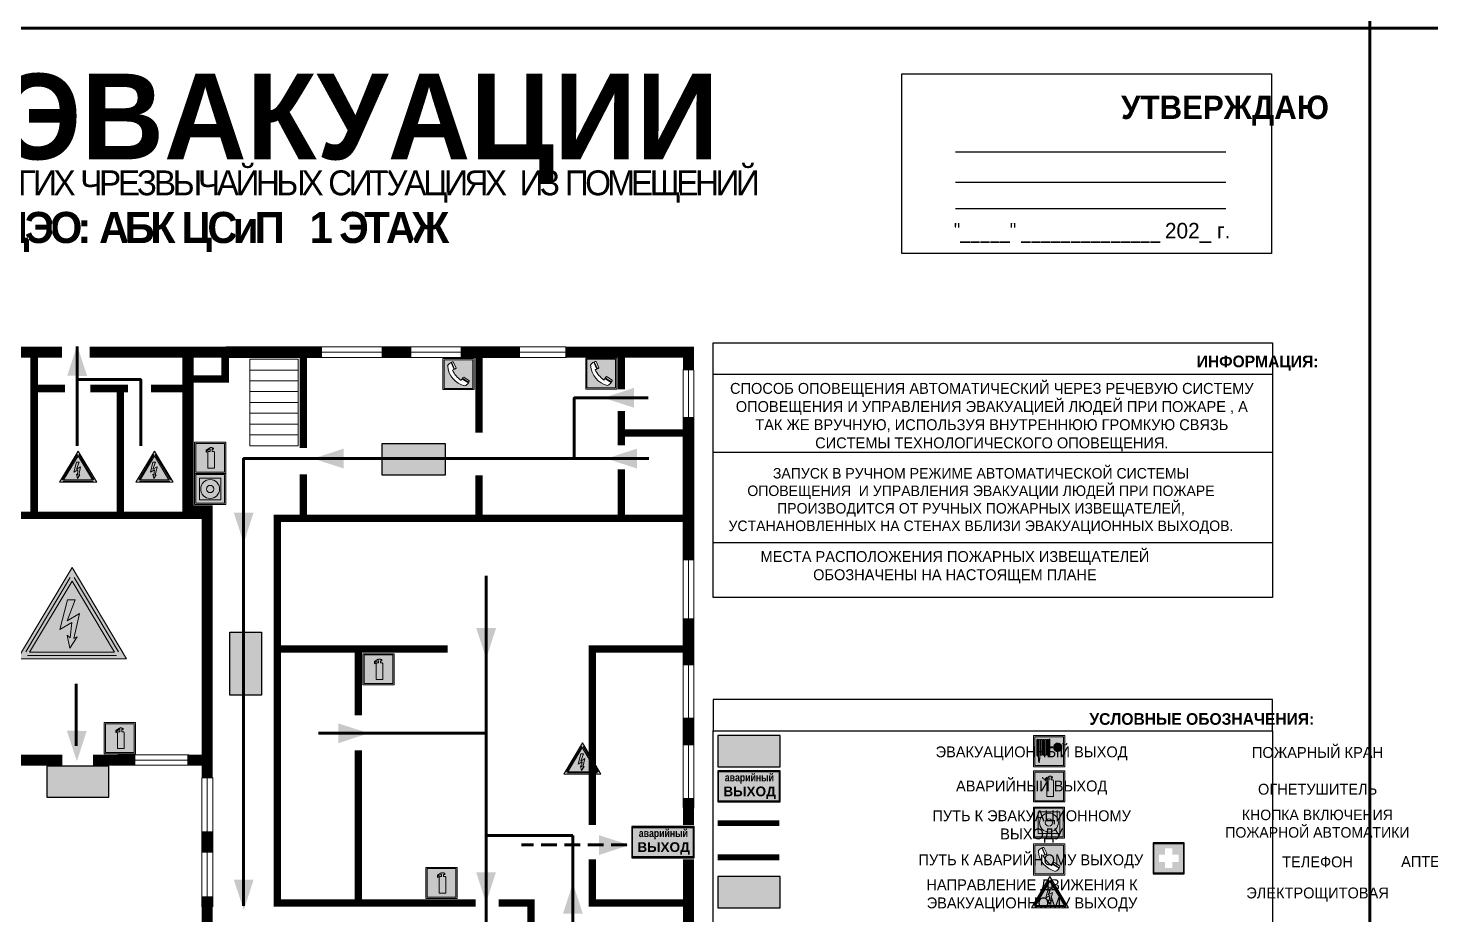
# Model space of a CAD drawing. Header units: millimetres. Extents: x 13114 to 67229, y 22859 to 38520.
# Drawn here: x 37370.8 to 37731.3, y 25251.1 to 25479 of the extents above; entities that cross this region are included whole.
import ezdxf

# ---------------------------------------------------------------- set-up
doc = ezdxf.new("R2010")
doc.units = ezdxf.units.MM
doc.linetypes.add('GOST2.303 4', pattern=[7, 5, -2, 0])
doc.linetypes.add('{ Wide Dash }', pattern=[12, 4, -2, 4, -2])
doc.layers.add('План_Штампы', color=7, linetype='Continuous')
doc.styles.add('обычный', font='arial.ttf')

# ---------------------------------------------------------------- blocks, each defined once
blk = doc.blocks.new('A$C54414219')
at = {"true_color": 0xffffff}
h = blk.add_hatch(color=7, dxfattribs=at)
h.paths.add_polyline_path([(2.39, -9.45), (2.39, -18.3), (11.23, -18.3), (11.23, -9.45)], flags=0)
h.paths.add_polyline_path([(10.71, -13.87, -1), (2.92, -13.87, -1)], flags=0)
h.paths.add_polyline_path([(8.3, -13.87, -1), (5.33, -13.87, -1)], flags=0)
h.paths.add_polyline_path([(0.41, -7.47), (0.41, -20.27), (13.21, -20.27), (13.21, -7.47)])
h.paths.add_polyline_path([(0.92, -19.77), (12.71, -19.77), (12.71, -7.98), (0.92, -7.98)], flags=16)
h.paths.add_polyline_path([(11.23, -9.45), (11.23, -18.3), (2.39, -18.3), (2.39, -9.45)], flags=0)
at = {"lineweight": 5}
h = blk.add_hatch(color=242, dxfattribs=at)
h.paths.add_polyline_path([(12.71, -7.98), (0.92, -7.98), (0.92, -19.77), (12.71, -19.77)])
h.paths.add_polyline_path([(11.23, -18.3), (2.39, -18.3), (2.39, -9.45), (11.23, -9.45)], flags=16)
h.paths.add_polyline_path([(10.71, -13.87, -1), (2.92, -13.87, -1)], flags=0)
h.paths.add_polyline_path([(8.3, -13.87, -1), (5.33, -13.87, -1)], flags=0)
at = {"true_color": 0xffffff}
h = blk.add_hatch(color=7, dxfattribs=at)
h.paths.add_polyline_path([(2.39, -9.45), (2.39, -18.3), (11.23, -18.3), (11.23, -9.45)])
h.paths.add_polyline_path([(10.71, -13.87, -1), (2.92, -13.87, -1)], flags=16)
h.paths.add_polyline_path([(8.3, -13.87, -1), (5.33, -13.87, -1)], flags=0)
at = {"lineweight": 5}
h = blk.add_hatch(color=242, dxfattribs=at)
h.paths.add_polyline_path([(2.92, -13.87, 1), (10.71, -13.87, 1)])
h.paths.add_polyline_path([(8.3, -13.87, -1), (5.33, -13.87, -1)], flags=16)
at = {"color": 242, "lineweight": 5}
for p, q in [((0.41, -20.27), (0.41, -7.47)), ((0.41, -7.47), (13.21, -7.47)), ((0.41, -7.47), (13.21, -7.47)), ((13.21, -20.27), (13.21, -7.47)), ((0.41, -20.27), (13.21, -20.27))]:
    blk.add_line(p, q, dxfattribs=at)
for points in [[(0.92, -7.98), (12.71, -7.98), (12.71, -19.77), (0.92, -19.77)], [(2.39, -9.45), (11.23, -9.45), (11.23, -18.3), (2.39, -18.3)]]:
    blk.add_lwpolyline(points, close=True, dxfattribs=at)
for radius in [3.89, 1.49]:
    blk.add_circle((6.81, -13.87), radius, dxfattribs=at)
blk = doc.blocks.new('A$C32E8229D')
at = {"true_color": 0xffffff}
blk.add_hatch(color=7, dxfattribs=at).paths.add_polyline_path([(0, 0), (0, -8), (16, -8), (16, 0)])
h = blk.add_hatch(color=126)
h.paths.add_polyline_path([(0.2, -0.2), (15.8, -0.2), (15.8, -7.8), (0.2, -7.8)])
h.paths.add_polyline_path([(13.49, -2.05), (12.08, -2.05), (11.37, -2.63, 0.162397), (11.29, -2.84), (11.29, -3.63), (10.35, -3.63), (10.35, -4.05), (11.68, -4.05), (11.68, -3.48), (12.26, -4.28), (11.29, -5.1), (11.29, -6.78), (11.85, -6.78), (11.85, -5.44), (12.8, -4.64), (12.8, -5.94), (14.46, -5.94), (14.46, -5.39), (13.45, -5.39), (13.45, -3.97), (12.46, -2.59), (13.15, -2.59), (13.69, -3.34), (14.18, -3)], flags=16)
h.paths.add_polyline_path([(10.74, -1.82, 1), (11.8, -1.82, 1)], flags=16)
h.paths.add_polyline_path([(9.39, -3.59), (5.99, -3.59), (6.56, -3.03), (5.91, -3.03), (5.1, -3.83), (5.91, -4.64), (6.56, -4.64), (5.99, -4.09), (9.39, -4.09)], flags=16)
h.paths.add_polyline_path([(4.29, -1.08), (1.72, -1.08), (1.72, -6.6), (4.29, -6.6)], flags=16)
at = {"color": 126}
blk.add_lwpolyline([(16, -8), (0, -8), (0, 0), (16, 0)], close=True, dxfattribs=at)
blk = doc.blocks.new('A$C3E6D3DDE')
at = {"lineweight": 5}
h = blk.add_hatch(color=40, dxfattribs=at)
h.paths.add_polyline_path([(24.1, 1.45), (16.46, -11.35), (31.74, -11.35)])
h.paths.add_polyline_path([(24.09, -0.46), (30.03, -10.41), (18.14, -10.41)], flags=16)
h.paths.add_polyline_path([(24.54, -3.08), (23.41, -6.02), (25.13, -5.01), (24.33, -8.5), (24.82, -8.27), (23.79, -9.86), (23.4, -8.04), (23.8, -8.43), (24.04, -6.29), (22.39, -7.25), (23.44, -3.08)], flags=0)
h = blk.add_hatch(color=256, dxfattribs=at)
h.paths.add_polyline_path([(24.37, 0.03, 0.567511), (23.82, 0.03), (17.59, -10.4, 0.582454), (17.86, -10.88), (30.32, -10.88, 0.582149), (30.6, -10.4)])
h.paths.add_polyline_path([(24.09, -0.46), (18.14, -10.41), (30.03, -10.41)], flags=16)
h.paths.add_polyline_path([(24.54, -3.08), (23.41, -6.02), (25.13, -5.01), (24.33, -8.5), (24.82, -8.27), (23.79, -9.86), (23.4, -8.04), (23.8, -8.43), (24.04, -6.29), (22.39, -7.25), (23.44, -3.08)], flags=0)
h = blk.add_hatch(color=40, dxfattribs=at)
h.paths.add_polyline_path([(24.09, -0.46), (18.14, -10.41), (30.03, -10.41)])
h.paths.add_polyline_path([(24.82, -8.27), (23.79, -9.86), (23.4, -8.04), (23.8, -8.43), (24.04, -6.29), (22.39, -7.25), (23.44, -3.08), (24.54, -3.08), (23.41, -6.02), (25.13, -5.01), (24.33, -8.5)], flags=16)
at = {"color": 40, "lineweight": 5}
for p, q in [((16.46, -11.35), (24.1, 1.45)), ((24.1, 1.45), (31.74, -11.35))]:
    blk.add_line(p, q, dxfattribs=at)
at = {"lineweight": 5}
for p, q in [((17.59, -10.4), (23.82, 0.03)), ((24.37, 0.03), (30.6, -10.4)), ((18.14, -10.41), (24.09, -0.46)), ((24.09, -0.46), (30.03, -10.41)), ((23.44, -3.08), (22.39, -7.25)), ((23.41, -6.02), (24.54, -3.08)), ((24.54, -3.08), (23.44, -3.08)), ((25.13, -5.01), (23.41, -6.02)), ((24.33, -8.5), (25.13, -5.01)), ((22.39, -7.25), (24.04, -6.29)), ((24.04, -6.29), (23.8, -8.43)), ((23.8, -8.43), (23.4, -8.04)), ((23.4, -8.04), (23.79, -9.86)), ((23.79, -9.86), (24.82, -8.27)), ((24.82, -8.27), (24.33, -8.5)), ((17.86, -10.88), (30.32, -10.88)), ((18.14, -10.41), (30.03, -10.41))]:
    blk.add_line(p, q, dxfattribs=at)
at = {"color": 50, "lineweight": 5}
blk.add_line((31.74, -11.35), (16.46, -11.35), dxfattribs=at)
blk = doc.blocks.new('A$C41C009D9')
at = {"true_color": 0xffffff}
blk.add_hatch(color=7, dxfattribs=at).paths.add_polyline_path([(0, 8), (-16, 8), (-16, 0), (0, 0)])
h = blk.add_hatch(color=126)
h.dxf.hatch_style = 1
h.paths.add_polyline_path([(-15.8, 7.8), (-15.8, 0.2), (-0.2, 0.2), (-0.2, 7.8)])
at = {"color": 126}
for points in [[(-16, 0), (0, 0), (0, 8), (-16, 8)], [(-16, 0), (0, 0), (0, 8), (-16, 8)], [(-15.8, 7.8), (-0.2, 7.8), (-0.2, 0.2), (-15.8, 0.2)]]:
    blk.add_lwpolyline(points, close=True, dxfattribs=at)
at = {"color": 7, "true_color": 0xffffff, "insert": (-15.8, 7.3), "char_height": 2.5, "width": 15.5999, "attachment_point": 1, "style": 'обычный'}
blk.add_mtext('\\pi1.6133;{\\fArial|b1|i0|c204|p34;\\H0.8x;\\W0.8;аварийный\\H1.25x;\\W1;\\P\\pi1.2327;ВЫХОД}', dxfattribs=at)
blk = doc.blocks.new('A$C456E1F9C')
at = {"lineweight": 5}
h = blk.add_hatch(color=242, dxfattribs=at)
h.paths.add_polyline_path([(0.51, -1.47), (0.51, -13.26), (12.29, -13.26), (12.29, -1.47)])
h.paths.add_polyline_path([(5.42, -4.95, -0.254479), (4.78, -5.4), (3.52, -2.53, -0.209735), (4.23, -2.4)], flags=16)
h.paths.add_polyline_path([(8.53, -8.6), (10.87, -10.17), (10.54, -10.76), (8.03, -9.13, -0.192251)], flags=16)
h.paths.add_polyline_path([(4.61, -5.49, 0.005518), (3.87, -5.72, 0.128647), (7.49, -10.01, 0.00809), (7.83, -9.33), (10.47, -10.97, -0.16736), (8.99, -12.25, -0.327862), (1.95, -3.95, -0.166952), (3.36, -2.62)], flags=16)
at = {"color": 242, "lineweight": 5}
for p, q in [((0, -13.77), (0, -0.97)), ((12.8, -0.97), (0, -0.97)), ((4.61, -5.49), (3.36, -2.62)), ((3.52, -2.53), (4.78, -5.4)), ((4.23, -2.4), (5.42, -4.95)), ((12.8, -13.77), (12.8, -0.97)), ((7.83, -9.33), (10.47, -10.97)), ((8.03, -9.13), (10.54, -10.76)), ((10.81, -10.12), (8.53, -8.6)), ((10.54, -10.76), (10.8, -10.3)), ((10.8, -10.3), (10.81, -10.12)), ((0, -13.77), (12.8, -13.77))]:
    blk.add_line(p, q, dxfattribs=at)
blk.add_lwpolyline([(0.51, -1.47), (12.29, -1.47), (12.29, -13.26), (0.51, -13.26)], close=True, dxfattribs=at)
for centre, radius, start, end in [((4.59, -5.34), 2.99, 114.28453, 152.19739), ((11.12, -3.31), 9.19, 183.99153, 256.60086), ((4.02, -3.27), 0.891, 76.32839, 123.70924), ((14.98, -39.1), 35.17, 107.14873, 108.41345), ((13.86, -0.94), 11.08, 205.55365, 234.87622), ((4.68, -4.59), 0.824, 276.9621, 334.07228), ((-13.31, 0.8), 23.44, 332.54871, 334.40268), ((8.94, -9.5), 0.989, 114.40924, 157.93883), ((7.87, -9.46), 3, 291.92908, 329.9329)]:
    blk.add_arc(centre, radius, start, end, dxfattribs=at)
blk = doc.blocks.new('A$C18900ED3')
h = blk.add_hatch(color=126)
h.paths.add_polyline_path([(-0.18, -0.18), (-7.02, -0.18), (-7.02, -7.02), (-0.18, -7.02)])
h.paths.add_polyline_path([(-5.89, -4.46), (-5.89, -2.77), (-4.46, -2.77), (-4.46, -1.31), (-2.77, -1.31), (-2.77, -2.77), (-1.33, -2.77), (-1.33, -4.46), (-2.77, -4.46), (-2.77, -5.89), (-4.46, -5.89), (-4.46, -4.46)], flags=16)
at = {"color": 126}
for p, q in [((-7.2, 0), (-7.2, -7.2)), ((0, 0), (-7.2, 0)), ((0, -7.2), (0, 0)), ((-7.02, -7.02), (-7.02, -0.18)), ((-7.02, -0.18), (-0.18, -0.18)), ((-0.18, -0.18), (-0.18, -7.02)), ((-7.2, -7.2), (0, -7.2)), ((-0.18, -7.02), (-7.02, -7.02))]:
    blk.add_line(p, q, dxfattribs=at)
blk = doc.blocks.new('A$C7B4425F7')
at = {"true_color": 0xffffff}
blk.add_hatch(color=7, dxfattribs=at).paths.add_polyline_path([(0, 0), (-16, 0), (-16, -8), (0, -8)])
h = blk.add_hatch(color=126)
h.paths.add_polyline_path([(-0.2, -0.2), (-15.8, -0.2), (-15.8, -7.8), (-0.2, -7.8)])
h.paths.add_polyline_path([(-11.76, -2.03), (-11.76, -3.66), (-11.17, -3.66, -0.568275), (-11.17, -6.18), (-12.58, -6.18), (-12.58, -2.03)], flags=16)
h.paths.add_polyline_path([(-13.33, -4.12, -0.495768), (-13.59, -6.18), (-15.03, -6.18), (-15.03, -2.03), (-13.59, -2.03, -0.487973)], flags=16)
h.paths.add_polyline_path([(-10.25, -2.03), (-9.48, -2.03), (-9.48, -6.18), (-10.25, -6.18)], flags=16)
h.paths.add_polyline_path([(-13.84, -3.69), (-14.24, -3.69), (-14.24, -3.03), (-13.9, -3.03, -0.692621)], flags=0)
h.paths.add_polyline_path([(-9.15, -2.03), (-8.4, -2.03), (-8.04, -3.07), (-7.68, -2.03), (-6.93, -2.03), (-7.64, -4.1), (-6.93, -6.18), (-7.68, -6.18), (-8.04, -5.14), (-8.4, -6.18), (-9.15, -6.18), (-8.44, -4.1)], flags=16)
h.paths.add_polyline_path([(-11.76, -4.46), (-11.42, -4.46, -0.692621), (-11.36, -5.12), (-11.76, -5.12)], flags=0)
h.paths.add_polyline_path([(-13.9, -5.2), (-14.24, -5.2), (-14.24, -4.55), (-13.84, -4.55, -0.708038)], flags=0)
edge = h.paths.add_edge_path(flags=16)
edge.add_ellipse((-5.51, -4.08), major_axis=(0, 2.05), ratio=0.586184, start_angle=0, end_angle=360)
edge = h.paths.add_edge_path(flags=0)
edge.add_ellipse((-5.51, -4.08), major_axis=(0, 1.14), ratio=0.454828, start_angle=0, end_angle=360)
h.paths.add_polyline_path([(-4.13, -4.96, 0.377264), (-3.48, -4.52, 0.0555), (-3.16, -2.03), (-1.66, -2.03), (-1.66, -4.96), (-0.96, -4.96), (-0.96, -7.01), (-1.75, -7.01), (-1.75, -6.18), (-3.3, -6.18), (-3.3, -7.02), (-4.13, -7.02)], flags=16)
h.paths.add_polyline_path([(-2.73, -2.91), (-2.28, -2.91), (-2.28, -4.96), (-3.05, -4.96, 0.079136)], flags=0)
at = {"color": 126}
blk.add_lwpolyline([(-16, -8), (0, -8), (0, 0), (-16, 0)], close=True, dxfattribs=at)
blk = doc.blocks.new('A$C37112FD5')
at = {"true_color": 0xf5f5ff}
h = blk.add_hatch(color=7, dxfattribs=at)
h.dxf.hatch_style = 1
h.paths.add_polyline_path([(12.8, -7.4), (0, -7.4), (0, -20.2), (12.8, -20.2)])
h.paths.add_polyline_path([(12.29, -7.91), (12.29, -19.69), (0.51, -19.69), (0.51, -7.91)], flags=16)
h.paths.add_polyline_path([(4.98, -9.04, -0.42597), (5.17, -9.22), (5.17, -12.25), (5.17, -15.29, -0.432244), (4.98, -15.47), (4.83, -15.47, -0.42597), (4.64, -15.29), (4.64, -12.25), (4.64, -9.22, -0.432244), (4.83, -9.04)], flags=0)
h.paths.add_polyline_path([(4.28, -9.22), (4.28, -12.25), (4.28, -15.29, -0.432244), (4.09, -15.47), (3.94, -15.47, -0.42597), (3.75, -15.29), (3.75, -12.25), (3.75, -9.22, -0.432244), (3.94, -9.04), (4.09, -9.04, -0.42597)], flags=0)
h.paths.add_polyline_path([(5.72, -9.04), (5.87, -9.04, -0.42597), (6.06, -9.22), (6.06, -12.25), (6.06, -15.29, -0.432244), (5.87, -15.47), (5.72, -15.47, -0.42597), (5.53, -15.29), (5.53, -12.25), (5.53, -9.22, -0.432244)], flags=0)
h.paths.add_polyline_path([(6.42, -8.9), (6.5, -8.9, -0.42597), (6.69, -9.08), (6.69, -12.03), (8.21, -12.03, -15.824349), (8.21, -12.47), (6.69, -12.47), (6.69, -15.42, -0.432244), (6.5, -15.6), (6.42, -15.6)], flags=0)
h.paths.add_polyline_path([(3.39, -9.22), (3.39, -12.25), (3.39, -15.29, -0.432244), (3.2, -15.47), (3.05, -15.47, -0.42597), (2.85, -15.29), (2.85, -12.25), (2.85, -9.22, -0.432244), (3.05, -9.04), (3.2, -9.04, -0.42597)], flags=0)
h.paths.add_polyline_path([(2.5, -9.22), (2.5, -16.71), (1.96, -16.71), (1.96, -9.22, -0.432244), (2.15, -9.04), (2.31, -9.04, -0.42597)], flags=0)
h.paths.add_polyline_path([(1.61, -8.9), (1.61, -15.6), (1.57, -15.6, -0.42597), (1.37, -15.42), (1.37, -12.03), (1.37, -9.09, -0.432244), (1.57, -8.9)], flags=0)
h.paths.add_polyline_path([(9.76, -10.81), (9.76, -12.03), (8.49, -12.03, -0.336371)], flags=0)
h.paths.add_polyline_path([(8.49, -12.47), (9.76, -12.47), (9.76, -13.7, -0.336371)], flags=0)
h.paths.add_polyline_path([(10.11, -10.81, -0.336371), (11.38, -12.03), (10.11, -12.03)], flags=0)
h.paths.add_polyline_path([(10.11, -12.47), (11.38, -12.47, -0.336371), (10.11, -13.7)], flags=0)
h.paths.add_polyline_path([(2.5, -16.84), (2.5, -17.05), (1.97, -17.05), (1.97, -16.84)], flags=0)
h.paths.add_polyline_path([(2.5, -17.24, -0.033778), (2.24, -18.6, -0.033778), (1.97, -17.24)], flags=0)
h = blk.add_hatch(color=242)
h.dxf.hatch_style = 1
h.paths.add_polyline_path([(12.29, -7.91), (0.51, -7.91), (0.51, -19.69), (12.29, -19.69)])
h.paths.add_polyline_path([(6.42, -15.6), (6.42, -8.9), (6.5, -8.9, -0.42597), (6.69, -9.08), (6.69, -12.03), (8.21, -12.03, -15.824349), (8.21, -12.47), (6.69, -12.47), (6.69, -15.42, -0.432244), (6.5, -15.6)], flags=16)
h.paths.add_polyline_path([(5.87, -15.47), (5.72, -15.47, -0.42597), (5.53, -15.29), (5.53, -12.25), (5.53, -9.22, -0.432244), (5.72, -9.04), (5.87, -9.04, -0.42597), (6.06, -9.22), (6.06, -12.25), (6.06, -15.29, -0.432244)], flags=16)
h.paths.add_polyline_path([(4.98, -15.47), (4.83, -15.47, -0.42597), (4.64, -15.29), (4.64, -12.25), (4.64, -9.22, -0.432244), (4.83, -9.04), (4.98, -9.04, -0.42597), (5.17, -9.22), (5.17, -12.25), (5.17, -15.29, -0.432244)], flags=16)
h.paths.add_polyline_path([(4.09, -15.47), (3.94, -15.47, -0.42597), (3.75, -15.29), (3.75, -12.25), (3.75, -9.22, -0.432244), (3.94, -9.04), (4.09, -9.04, -0.42597), (4.28, -9.22), (4.28, -12.25), (4.28, -15.29, -0.432244)], flags=16)
h.paths.add_polyline_path([(3.2, -15.47), (3.05, -15.47, -0.42597), (2.85, -15.29), (2.85, -12.25), (2.85, -9.22, -0.432244), (3.05, -9.04), (3.2, -9.04, -0.42597), (3.39, -9.22), (3.39, -12.25), (3.39, -15.29, -0.432244)], flags=16)
h.paths.add_polyline_path([(2.5, -17.05), (1.97, -17.05), (1.97, -16.84), (2.5, -16.84)], flags=16)
h.paths.add_polyline_path([(2.5, -17.24, -0.033778), (2.24, -18.6, -0.033778), (1.97, -17.24)], flags=16)
h.paths.add_polyline_path([(2.5, -16.71), (1.96, -16.71), (1.96, -9.22, -0.432244), (2.15, -9.04), (2.31, -9.04, -0.42597), (2.5, -9.22)], flags=16)
h.paths.add_polyline_path([(1.61, -15.6), (1.57, -15.6, -0.42597), (1.37, -15.42), (1.37, -12.03), (1.37, -9.09, -0.432244), (1.57, -8.9), (1.61, -8.9)], flags=16)
h.paths.add_polyline_path([(8.49, -12.47), (9.76, -12.47), (9.76, -13.7, -0.336371)], flags=0)
h.paths.add_polyline_path([(10.11, -13.7), (10.11, -12.47), (11.38, -12.47, -0.336371)], flags=0)
h.paths.add_polyline_path([(8.49, -12.03, -0.336371), (9.76, -10.81), (9.76, -12.03)], flags=0)
h.paths.add_polyline_path([(10.11, -12.03), (10.11, -10.81, -0.336371), (11.38, -12.03)], flags=0)
h = blk.add_hatch(color=7, dxfattribs=at)
h.dxf.hatch_style = 1
h.paths.add_polyline_path([(1.61, -8.9), (1.57, -8.9, 0.432244), (1.37, -9.09), (1.37, -12.03), (1.37, -15.42, 0.42597), (1.57, -15.6), (1.61, -15.6)])
h.paths.add_polyline_path([(2.5, -9.22, 0.42597), (2.31, -9.04), (2.15, -9.04, 0.432244), (1.96, -9.22), (1.96, -16.71), (2.5, -16.71)])
h.paths.add_polyline_path([(2.5, -16.84), (1.97, -16.84), (1.97, -17.05), (2.5, -17.05)])
h.paths.add_polyline_path([(2.5, -17.24), (1.97, -17.24, 0.033778), (2.24, -18.6, 0.033778)])
h.paths.add_polyline_path([(3.39, -12.25), (3.39, -9.22, 0.42597), (3.2, -9.04), (3.05, -9.04, 0.432244), (2.85, -9.22), (2.85, -12.25), (2.85, -15.29, 0.42597), (3.05, -15.47), (3.2, -15.47, 0.432244), (3.39, -15.29)])
h.paths.add_polyline_path([(4.28, -12.25), (4.28, -9.22, 0.42597), (4.09, -9.04), (3.94, -9.04, 0.432244), (3.75, -9.22), (3.75, -12.25), (3.75, -15.29, 0.42597), (3.94, -15.47), (4.09, -15.47, 0.432244), (4.28, -15.29)])
h.paths.add_polyline_path([(5.17, -12.25), (5.17, -9.22, 0.42597), (4.98, -9.04), (4.83, -9.04, 0.432244), (4.64, -9.22), (4.64, -12.25), (4.64, -15.29, 0.42597), (4.83, -15.47), (4.98, -15.47, 0.432244), (5.17, -15.29)])
h.paths.add_polyline_path([(6.06, -12.25), (6.06, -9.22, 0.42597), (5.87, -9.04), (5.72, -9.04, 0.432244), (5.53, -9.22), (5.53, -12.25), (5.53, -15.29, 0.42597), (5.72, -15.47), (5.87, -15.47, 0.432244), (6.06, -15.29)])
h.paths.add_polyline_path([(6.69, -12.47), (8.21, -12.47, 15.824349), (8.21, -12.03), (6.69, -12.03), (6.69, -9.08, 0.42597), (6.5, -8.9), (6.42, -8.9), (6.42, -15.6), (6.5, -15.6, 0.432244), (6.69, -15.42)])
h.paths.add_polyline_path([(8.49, -12.47), (9.76, -12.47), (9.76, -13.7, -0.336371)], flags=16)
h.paths.add_polyline_path([(8.49, -12.03, -0.336371), (9.76, -10.81), (9.76, -12.03)], flags=16)
h.paths.add_polyline_path([(10.11, -12.47), (11.38, -12.47, -0.336371), (10.11, -13.7)], flags=16)
h.paths.add_polyline_path([(10.11, -12.03), (10.11, -10.81, -0.336371), (11.38, -12.03)], flags=16)
h = blk.add_hatch(color=242)
h.dxf.hatch_style = 1
h.paths.add_polyline_path([(9.76, -10.81, 0.336371), (8.49, -12.03), (9.76, -12.03)])
h.paths.add_polyline_path([(10.11, -10.81), (10.11, -12.03), (11.38, -12.03, 0.336371)])
h.paths.add_polyline_path([(11.38, -12.47), (10.11, -12.47), (10.11, -13.7, 0.336371)])
h.paths.add_polyline_path([(9.76, -12.47), (8.49, -12.47, 0.336371), (9.76, -13.7)])
at = {"color": 242, "lineweight": 5}
for p, q in [((0, -20.2), (0, -7.4)), ((0, -7.4), (12.8, -7.4)), ((1.37, -12.03), (1.37, -9.08)), ((1.57, -8.9), (1.61, -8.9)), ((1.61, -8.9), (1.61, -15.6)), ((1.96, -16.71), (1.96, -9.22)), ((2.15, -9.04), (2.31, -9.04)), ((2.5, -16.71), (2.5, -9.22)), ((2.85, -12.25), (2.85, -9.22)), ((3.05, -9.04), (3.2, -9.04)), ((3.39, -12.25), (3.39, -9.22)), ((3.75, -12.25), (3.75, -9.22)), ((3.94, -9.04), (4.09, -9.04)), ((4.28, -12.25), (4.28, -9.22)), ((4.64, -12.25), (4.64, -9.22)), ((4.83, -9.04), (4.98, -9.04)), ((5.17, -12.25), (5.17, -9.22)), ((5.53, -12.25), (5.53, -9.22)), ((5.72, -9.04), (5.87, -9.04)), ((6.06, -12.25), (6.06, -9.22)), ((6.42, -8.9), (6.42, -15.6)), ((6.5, -8.9), (6.42, -8.9)), ((6.69, -12.03), (6.69, -9.08)), ((9.76, -10.81), (9.76, -12.03)), ((10.11, -10.81), (10.11, -12.03)), ((12.8, -20.2), (12.8, -7.4)), ((1.37, -12.03), (1.37, -15.42)), ((1.57, -15.6), (1.61, -15.6)), ((1.96, -16.71), (2.5, -16.71)), ((1.97, -16.84), (2.5, -16.84)), ((1.97, -17.05), (1.97, -16.84)), ((2.5, -17.05), (1.97, -17.05)), ((1.97, -17.24), (2.5, -17.24)), ((2.5, -16.84), (2.5, -17.05)), ((2.85, -12.25), (2.85, -15.29)), ((3.05, -15.47), (3.2, -15.47)), ((3.39, -12.25), (3.39, -15.29)), ((3.75, -12.25), (3.75, -15.29)), ((3.94, -15.47), (4.09, -15.47)), ((4.28, -12.25), (4.28, -15.29)), ((4.64, -12.25), (4.64, -15.29)), ((4.83, -15.47), (4.98, -15.47)), ((5.17, -12.25), (5.17, -15.29)), ((5.53, -12.25), (5.53, -15.29)), ((5.72, -15.47), (5.87, -15.47)), ((6.06, -12.25), (6.06, -15.29)), ((6.42, -15.6), (6.5, -15.6)), ((8.21, -12.03), (6.69, -12.03)), ((8.21, -12.47), (6.69, -12.47)), ((6.69, -12.47), (6.69, -15.42)), ((9.76, -12.03), (8.49, -12.03)), ((9.76, -12.47), (8.49, -12.47)), ((9.76, -12.47), (9.76, -13.7)), ((11.38, -12.03), (10.11, -12.03)), ((11.38, -12.47), (10.11, -12.47)), ((10.11, -12.47), (10.11, -13.7)), ((0, -20.2), (12.8, -20.2))]:
    blk.add_line(p, q, dxfattribs=at)
blk.add_lwpolyline([(0.51, -7.91), (12.29, -7.91), (12.29, -19.69), (0.51, -19.69)], close=True, dxfattribs=at)
for centre, radius, start, end in [((1.56, -9.09), 0.182, 87.10267, 180.60715), ((2.15, -9.22), 0.182, 87.10267, 180.60715), ((2.32, -9.22), 0.182, 359.39285, 92.89733), ((3.04, -9.22), 0.182, 87.10267, 180.60715), ((3.21, -9.22), 0.182, 359.39285, 92.89733), ((3.93, -9.22), 0.182, 87.10267, 180.60715), ((4.1, -9.22), 0.182, 359.39285, 92.89733), ((4.82, -9.22), 0.182, 87.10267, 180.60715), ((4.99, -9.22), 0.182, 359.39285, 92.89733), ((5.71, -9.22), 0.182, 87.10267, 180.60715), ((5.88, -9.22), 0.182, 359.39285, 92.89733), ((6.51, -9.09), 0.182, 359.39285, 92.89733), ((9.93, -12.25), 1.74, 187.23185, 172.76815), ((9.93, -12.25), 1.46, 96.99266, 171.35851), ((9.93, -12.25), 1.46, 8.64149, 83.00734), ((1.56, -15.42), 0.182, 179.39285, 272.89733), ((12.17, -15.98), 10.27, 187.04098, 194.7793), ((-7.7, -15.98), 10.27, 345.2207, 352.95902), ((3.04, -15.29), 0.182, 179.39285, 272.89733), ((3.21, -15.29), 0.182, 267.10267, 0.60715), ((3.93, -15.29), 0.182, 179.39285, 272.89733), ((4.1, -15.29), 0.182, 267.10267, 0.60715), ((4.82, -15.29), 0.182, 179.39285, 272.89733), ((4.99, -15.29), 0.182, 267.10267, 0.60715), ((5.71, -15.29), 0.182, 179.39285, 272.89733), ((5.88, -15.29), 0.182, 267.10267, 0.60715), ((6.51, -15.42), 0.182, 267.10267, 0.60715), ((9.93, -12.25), 1.46, 188.64149, 263.00734), ((9.93, -12.25), 1.46, 276.99266, 351.35851)]:
    blk.add_arc(centre, radius, start, end, dxfattribs=at)
blk = doc.blocks.new('A$C3AD82952')
at = {"true_color": 0xf5f5ff}
h = blk.add_hatch(color=7, dxfattribs=at)
h.dxf.hatch_style = 1
h.paths.add_polyline_path([(8.21, 8.73, 0.414214), (7.89, 9.05), (7.22, 9.05), (7.22, 9.92), (7.59, 9.92, 1), (7.57, 10.36), (7.22, 10.36), (7.22, 10.6), (6.43, 10.6), (6.43, 10.36), (6.01, 10.36), (4.74, 9.59), (4.74, 8.69), (4.98, 8.73), (4.98, 9.26), (6.12, 9.91), (6.43, 9.91), (6.43, 9.05), (5.76, 9.05, 0.414214), (5.44, 8.73), (5.44, 2.2), (8.21, 2.2)], flags=0)
h.paths.add_polyline_path([(12.8, 12.8), (0, 12.8), (0, 0), (12.8, 0)])
h.paths.add_polyline_path([(0.51, 12.29), (12.29, 12.29), (12.29, 0.51), (0.51, 0.51)], flags=16)
h.paths.add_polyline_path([(4.74, 9.59), (6.01, 10.36), (6.43, 10.36), (6.43, 10.6), (7.22, 10.6), (7.22, 10.36), (7.59, 10.36, -0.94586), (7.59, 9.92), (7.22, 9.92), (7.22, 9.05), (7.89, 9.05, -0.414214), (8.21, 8.73), (8.21, 2.2), (5.44, 2.2), (5.44, 8.73, -0.414214), (5.76, 9.05), (6.43, 9.05), (6.43, 9.91), (6.12, 9.91), (4.98, 9.26), (4.98, 8.73), (4.74, 8.69)], flags=0)
h = blk.add_hatch(color=242)
h.dxf.hatch_style = 1
h.paths.add_polyline_path([(12.29, 12.29), (0.51, 12.29), (0.51, 0.51), (12.29, 0.51)])
h.paths.add_polyline_path([(4.74, 8.69), (4.74, 9.59), (6.01, 10.36), (6.43, 10.36), (6.43, 10.6), (7.22, 10.6), (7.22, 10.36), (7.59, 10.36, -0.94586), (7.59, 9.92), (7.22, 9.92), (7.22, 9.05), (7.89, 9.05, -0.414214), (8.21, 8.73), (8.21, 2.2), (5.44, 2.2), (5.44, 8.73, -0.414214), (5.76, 9.05), (6.43, 9.05), (6.43, 9.91), (6.12, 9.91), (4.98, 9.26), (4.98, 8.73)], flags=16)
h = blk.add_hatch(color=7, dxfattribs=at)
h.dxf.hatch_style = 1
h.paths.add_polyline_path([(8.21, 8.73, 0.414214), (7.89, 9.05), (7.22, 9.05), (7.22, 9.92), (7.59, 9.92, 1), (7.57, 10.36), (7.22, 10.36), (7.22, 10.6), (6.43, 10.6), (6.43, 10.36), (6.01, 10.36), (4.74, 9.59), (4.74, 8.69), (4.98, 8.73), (4.98, 9.26), (6.12, 9.91), (6.43, 9.91), (6.43, 9.05), (5.76, 9.05, 0.414214), (5.44, 8.73), (5.44, 2.2), (8.21, 2.2)])
at = {"color": 242, "lineweight": 5}
for p, q in [((0, 0), (0, 12.8)), ((0, 12.8), (12.8, 12.8)), ((12.8, 0), (12.8, 12.8)), ((6.01, 10.36), (4.74, 9.59)), ((4.74, 9.59), (4.74, 8.69)), ((4.74, 8.69), (4.98, 8.73)), ((4.98, 9.26), (6.12, 9.91)), ((4.98, 8.73), (4.98, 9.26)), ((5.44, 2.2), (5.44, 8.73)), ((5.76, 9.05), (6.43, 9.05)), ((6.01, 10.36), (6.43, 10.36)), ((6.12, 9.91), (6.43, 9.91)), ((7.22, 10.6), (6.43, 10.6)), ((6.43, 10.6), (6.43, 10.36)), ((6.43, 9.91), (6.43, 9.05)), ((7.22, 10.36), (7.22, 10.6)), ((7.59, 10.36), (7.22, 10.36)), ((7.22, 9.05), (7.22, 9.92)), ((7.59, 9.92), (7.22, 9.92)), ((7.89, 9.05), (7.22, 9.05)), ((8.21, 2.2), (8.21, 8.73)), ((0, 0), (12.8, 0)), ((5.44, 2.2), (8.21, 2.2))]:
    blk.add_line(p, q, dxfattribs=at)
blk.add_lwpolyline([(0.51, 12.29), (12.29, 12.29), (12.29, 0.51), (0.51, 0.51)], close=True, dxfattribs=at)
for centre, radius, start, end in [((5.76, 8.73), 0.32, 90, 180), ((7.58, 10.14), 0.223, 273.18746, 86.81254), ((7.89, 8.73), 0.32, 0, 90)]:
    blk.add_arc(centre, radius, start, end, dxfattribs=at)

msp = doc.modelspace()

# ---------------------------------------------------------------- linework, layer by layer
at = {"color": 6, "lineweight": 100}
for points in [[(37115.63, 25874), (37715.63, 25874), (37715.63, 25479), (37115.63, 25479)], [(37715.63, 25874), (38315.63, 25874), (38315.63, 25479), (37715.63, 25479)], [(37115.63, 25479), (37715.63, 25479), (37715.63, 25084), (37115.63, 25084)], [(37115.63, 25479), (37715.63, 25479), (37715.63, 25084), (37115.63, 25084)], [(37715.63, 25479), (38315.63, 25479), (38315.63, 25084), (37715.63, 25084)], [(37715.63, 25479), (38315.63, 25479), (38315.63, 25084), (37715.63, 25084)]]:
    msp.add_lwpolyline(points, close=True, dxfattribs=at)
for points in [[(37595.34, 25467.23), (37690.35, 25467.23), (37690.35, 25421.02), (37595.34, 25421.02)], [(37546.85, 25298.34), (37690.61, 25298.34), (37690.61, 25306.4), (37546.85, 25306.4)], [(37546.85, 25298.34), (37690.61, 25298.34), (37690.61, 25240.95), (37546.85, 25240.95)]]:
    msp.add_lwpolyline(points, close=True)
for points in [[(37609.1, 25447.18), (37678.62, 25447.18)], [(37609.1, 25439.42), (37678.62, 25439.42)], [(37609.1, 25432.63), (37678.62, 25432.63)]]:
    msp.add_lwpolyline(points)
at = {"color": 0}
msp.add_lwpolyline([(37546.85, 25398.07), (37690.61, 25398.07), (37690.61, 25332.62), (37546.85, 25332.62)], close=True, dxfattribs=at)
at = {"lineweight": 0, "const_width": 1.9}
for points in [[(37416.12, 25353.73), (37341.17, 25353.73), (37341.17, 25395.1), (37341.17, 25291.44)], [(37372.41, 25395.68), (37372.41, 25353.73)], [(37421.49, 25395.68), (37421.49, 25388.8), (37412.44, 25388.8)], [(37441.55, 25371.04), (37441.55, 25395.88)], [(37486.72, 25375.04), (37486.72, 25395.14)], [(37523.27, 25386.14), (37523.27, 25395.78)], [(37372.41, 25386.36), (37380.35, 25386.36)], [(37394.53, 25353.73), (37394.53, 25386.36), (37386.86, 25386.36), (37396.49, 25386.36)], [(37402.47, 25386.36), (37411.06, 25386.36)], [(37523.27, 25371.76), (37523.27, 25380.61)], [(37523.27, 25374.91), (37540.1, 25374.91)], [(37485.83, 25254.13), (37434.88, 25254.13), (37434.88, 25353.01), (37539.34, 25353.01), (37523.27, 25353.01), (37523.27, 25365.58)], [(37441.55, 25353.01), (37441.55, 25364.26)], [(37486.72, 25353.01), (37486.72, 25364.01)], [(37434.88, 25319.43), (37478.65, 25319.43), (37455.67, 25319.43), (37455.67, 25302.32)], [(37515.82, 25274.21), (37515.82, 25319.43), (37540.26, 25319.43)], [(37455.67, 25293.34), (37455.67, 25254.13)], [(37540.53, 25254.13), (37515.82, 25254.13), (37515.82, 25265.37)], [(37543.2, 25202.45), (37500.08, 25202.45), (37500.08, 25254.13), (37491.74, 25254.13)]]:
    msp.add_lwpolyline(points, dxfattribs=at)
at = {"lineweight": 100, "const_width": 2.85}
for points in [[(37379.56, 25395.68), (37365.46, 25395.68)], [(37446.38, 25395.68), (37386.7, 25395.68)], [(37416.89, 25290.86), (37416.89, 25354.87), (37411.94, 25354.87), (37411.94, 25395.68)], [(37469.31, 25395.68), (37461.67, 25395.68)], [(37497.27, 25395.68), (37481.99, 25395.68)], [(37540.53, 25390.99), (37540.53, 25395.68), (37508.91, 25395.68)], [(37540.53, 25342.2), (37540.53, 25379.01)], [(37540.53, 25315.22), (37540.53, 25327.33)], [(37540.53, 25294.63), (37540.53, 25301.72)], [(37368.58, 25290.86), (37379.65, 25290.86)], [(37387.55, 25290.86), (37398.44, 25290.86)], [(37411.8, 25290.86), (37416.89, 25290.86), (37416.89, 25286.14)], [(37540.53, 25274.21), (37540.53, 25281.11)], [(37416.89, 25272.55), (37416.89, 25267.09)], [(37570.64, 25221.2), (37540.53, 25221.2), (37540.53, 25265.37)], [(37416.89, 25255.81), (37416.89, 25248.59)]]:
    msp.add_lwpolyline(points, dxfattribs=at)
at = {"color": 126, "lineweight": 100, "true_color": 0x008754}
for points in [[(37383.49, 25386.2), (37383.49, 25397.17)], [(37399.81, 25371.63), (37399.81, 25388.67), (37383.49, 25388.67), (37383.49, 25371.63)], [(37530.15, 25383.95), (37511.2, 25383.95), (37511.2, 25368.33), (37530.36, 25368.33)], [(37511.2, 25368.33), (37426.24, 25368.33), (37426.24, 25253.42)], [(37488.55, 25297.79), (37488.55, 25338.22)], [(37383.17, 25294.55), (37383.17, 25310.42)], [(37488.55, 25271.44), (37488.55, 25297.79), (37445.49, 25297.79)], [(37510.83, 25271.44), (37488.55, 25271.44), (37488.55, 25243.34), (37420.4, 25243.34)], [(37510.83, 25227.18), (37510.83, 25271.44)]]:
    msp.add_lwpolyline(points, dxfattribs=at)
at = {"lineweight": 0}
for points in [[(37508.91, 25395.68), (37421.49, 25395.68)], [(37509.06, 25397.06), (37421.64, 25397.06)], [(37509.17, 25394.29), (37421.75, 25394.29)], [(37539.16, 25391.23), (37539.16, 25278.65)], [(37540.53, 25390.99), (37540.53, 25278.41)], [(37541.92, 25391.05), (37541.92, 25278.47)], [(37411.8, 25290.86), (37393.6, 25290.86)], [(37412.01, 25289.53), (37393.82, 25289.53)], [(37412.11, 25292.25), (37393.91, 25292.25)], [(37415.5, 25286.28), (37415.5, 25253.1)], [(37416.89, 25286.14), (37416.89, 25252.96)], [(37418.31, 25286.34), (37418.31, 25253.15)]]:
    msp.add_lwpolyline(points, dxfattribs=at)
for points in [[(37440.24, 25393.88), (37427.8, 25393.88), (37427.8, 25391.1), (37440.24, 25391.1)], [(37440.24, 25391.1), (37427.8, 25391.1), (37427.8, 25388.33), (37440.24, 25388.33)], [(37440.24, 25388.33), (37427.8, 25388.33), (37427.8, 25385.55), (37440.24, 25385.55)], [(37440.24, 25385.55), (37427.8, 25385.55), (37427.8, 25382.77), (37440.24, 25382.77)], [(37440.24, 25382.77), (37427.8, 25382.77), (37427.8, 25379.99), (37440.24, 25379.99)], [(37440.24, 25379.99), (37427.8, 25379.99), (37427.8, 25377.22), (37440.24, 25377.22)], [(37440.24, 25377.22), (37427.8, 25377.22), (37427.8, 25374.44), (37440.24, 25374.44)], [(37440.24, 25374.44), (37427.8, 25374.44), (37427.8, 25371.66), (37440.24, 25371.66)]]:
    msp.add_lwpolyline(points, close=True, dxfattribs=at)
at = {"color": 0}
for points in [[(37546.85, 25390.02), (37690.61, 25390.02)], [(37546.85, 25370.02), (37690.61, 25370.02)], [(37546.85, 25346.77), (37690.61, 25346.77)]]:
    msp.add_lwpolyline(points, dxfattribs=at)
at = {"color": 126, "lineweight": 80, "true_color": 0x008754, "const_width": 1.5}
msp.add_lwpolyline([(37563.86, 25274.65), (37548.06, 25274.65)], dxfattribs=at)
at = {"color": 126, "linetype": '{ Wide Dash }', "lineweight": 100, "true_color": 0x008754}
msp.add_lwpolyline([(37524.69, 25269.07), (37497.65, 25269.07)], dxfattribs=at)
at = {"color": 126, "linetype": 'GOST2.303 4', "lineweight": 80, "true_color": 0x008754, "const_width": 1.5}
msp.add_lwpolyline([(37563.86, 25265.85), (37548.06, 25265.85)], dxfattribs=at)
at = {"layer": 'План_Штампы', "color": 126, "true_color": 0x008754}
for points in [[(37386.01, 25389.61), (37380.91, 25389.62), (37383.44, 25397.46)], [(37526.55, 25386.53), (37526.53, 25381.42), (37518.7, 25383.95)], [(37451.95, 25370.91), (37451.94, 25365.8), (37444.1, 25368.33)], [(37527.3, 25370.91), (37527.28, 25365.8), (37519.45, 25368.33)], [(37423.68, 25354.49), (37428.79, 25354.48), (37426.26, 25346.64)], [(37485.99, 25324.81), (37491.1, 25324.79), (37488.57, 25316.96)], [(37450.55, 25295.19), (37450.56, 25300.29), (37458.39, 25297.76)], [(37380.81, 25298.39), (37385.92, 25298.37), (37383.39, 25290.54)], [(37517.51, 25266.45), (37517.52, 25271.56), (37525.35, 25269.03)], [(37485.96, 25262.05), (37491.06, 25262.04), (37488.53, 25254.2)], [(37423.7, 25260.15), (37428.81, 25260.13), (37426.28, 25252.3)], [(37513.4, 25251.36), (37508.29, 25251.38), (37510.82, 25259.21)]]:
    msp.add_solid(points, dxfattribs=at)

# ---------------------------------------------------------------- block references
for name, p, xscale, yscale, zscale in [('A$C456E1F9C', (37477.44, 25394.68), 0.625, 0.625, 0.625), ('A$C456E1F9C', (37514.13, 25394.79), 0.625, 0.625, 0.625), ('A$C3AD82952', (37413.63, 25364.54), 0.625, 0.625, 0.625), ('A$C3E6D3DDE', (37368.64, 25369.38), 0.625, 0.625, 0.625), ('A$C3E6D3DDE', (37388.28, 25369.38), 0.625, 0.625, 0.625), ('A$C3E6D3DDE', (37337.99, 25337.72), 1.833255256456141, 1.833255256456141, 1.833255256456141), ('A$C3AD82952', (37456.88, 25310.2), 0.625, 0.625, 0.625), ('A$C3AD82952', (37390.42, 25292.49), 0.625, 0.625, 0.625), ('A$C37112FD5', (37629.2, 25301.79), 0.6249984004534781, 0.6249984004534781, 0.6249984004534781), ('A$C3E6D3DDE', (37498.2, 25294.37), 0.625, 0.625, 0.625), ('A$C3AD82952', (37629.2, 25280.09), 0.625, 0.625, 0.625), ('A$C54414219', (37628.89, 25283.46), 0.625, 0.625, 0.625), ('A$C456E1F9C', (37629.2, 25269.92), 0.625, 0.625, 0.625), ('A$C18900ED3', (37667.93, 25269.63), 1.111111111007631, 1.111111111007631, 1.111111111007631), ('A$C3AD82952', (37473.06, 25255.29), 0.625, 0.625, 0.625), ('A$C3E6D3DDE', (37618.34, 25259.99), 0.625, 0.625, 0.625)]:
    msp.add_blockref(name, p, dxfattribs=dict(xscale=xscale, yscale=yscale, zscale=zscale))
at = {"xscale": 0.625, "yscale": 0.625, "zscale": 0.625, "rotation": 180}
msp.add_blockref('A$C54414219', (37421.88, 25351.86), dxfattribs=at)
for p in [(37564.06, 25280.09), (37541.96, 25265.77)]:
    msp.add_blockref('A$C41C009D9', p)
at = {"layer": 'План_Штампы', "color": 126, "true_color": 0x008754, "xscale": 1.012510887696, "yscale": 1.012510887696, "zscale": 1.012510887696}
for p, rotation in [((37461.84, 25372.2), 359.9978653237144), ((37422.69, 25307.52), 89.99786532371438)]:
    msp.add_blockref('A$C32E8229D', p, dxfattribs=dict(at, rotation=rotation))
at = {"layer": 'План_Штампы'}
for p in [(37564.06, 25297.16), (37391.63, 25289.33)]:
    msp.add_blockref('A$C7B4425F7', p, dxfattribs=at)
at = {"layer": 'План_Штампы', "color": 126, "true_color": 0x008754, "xscale": -1}
msp.add_blockref('A$C32E8229D', (37564.06, 25260.9), dxfattribs=at)

# ---------------------------------------------------------------- texts
at = {"lineweight": 0, "style": 'обычный'}
for s, insert, char_height, width, attachment_point in [('{\\fProxima Nova Rg|b1|i0|c204|p2;ПЛАН ЭВАКУАЦИИ}', (37271.13, 25467.26), 22, 493.8901, 1), ('\\pi-18,l18,t18;{\\fProxima Nova Rg|b1|i0|c204|p2;УТВЕРЖДАЮ\\H1.1997x; }', (37678.38, 25457.76), 6, 126.6484, 5), ('{\\fArial Narrow|b0|i0|c204|p34;"_____" ______________ \\fProxima Nova Rg|b0|i0|c204|p2;202_ г. }', (37644.25, 25426.35), 4, 78.6503, 5), ('{\\fProxima Nova Rg|b1|i0|c204|p2;ИНФОРМАЦИЯ:\\H1.1997x; }', (37686.75, 25392.88), 3, 175.1736, 5), ('{\\fProxima Nova Rg|b0|i0|c204|p2;СПОСОБ ОПОВЕЩЕНИЯ АВТОМАТИЧЕСКИЙ ЧЕРЕЗ РЕЧЕВУЮ СИСТЕМУ ОПОВЕЩЕНИЯ И УПРАВЛЕНИЯ ЭВАКУАЦИЕЙ ЛЮДЕЙ ПРИ ПОЖАРЕ , А ТАК ЖЕ ВРУЧНУЮ, ИСПОЛЬЗУЯ ВНУТРЕННЮЮ ГРОМКУЮ СВЯЗЬ СИСТЕМЫ ТЕХНОЛОГИЧЕСКОГО ОПОВЕЩЕНИЯ.}', (37618.47, 25378.98), 2.8, 137.0334, 5), ('{\\fProxima Nova Rg|b0|i0|c204|p2;\\P\\pt8.1;ЗАПУСК В РУЧНОМ РЕЖИМЕ АВТОМАТИЧЕСКОЙ СИСТЕМЫ ОПОВЕЩЕНИЯ  И УПРАВЛЕНИЯ ЭВАКУАЦИИ ЛЮДЕЙ ПРИ ПОЖАРЕ ПРОИЗВОДИТСЯ ОТ РУЧНЫХ ПОЖАРНЫХ ИЗВЕЩАТЕЛЕЙ, УСТАНАНОВЛЕННЫХ НА СТЕНАХ ВБЛИЗИ ЭВАКУАЦИОННЫХ ВЫХОДОВ. }', (37615.68, 25359.68), 2.7, 131.4512, 5), ('\\pt8.4;{\\fProxima Nova Rg|b0|i0|c204|p2;\\PМЕСТА РАСПОЛОЖЕНИЯ ПОЖАРНЫХ ИЗВЕЩАТЕЛЕЙ ОБОЗНАЧЕНЫ НА НАСТОЯЩЕМ ПЛАНЕ}', (37608.99, 25342.76), 2.8, 118.5618, 5), ('{\\fProxima Nova Rg|b1|i0|c204|p2;УСЛОВНЫЕ ОБОЗНАЧЕНИЯ:\\H1.1997x; }', (37672.43, 25301.4), 3, 175.1736, 5), ('\\pi-8.4,l8.4,t8.4;{\\fProxima Nova Rg|b0|i0|c204|p2;ЭВАКУАЦИОННЫЙ ВЫХОД\\H1.6404x; }', (37628.69, 25292.56), 2.8, 126.6484, 5), ('\\pi-8.4,l8.4,t8.4;{\\fProxima Nova Rg|b0|i0|c204|p2;ПОЖАРНЫЙ КРАН\\H1.6404x; }', (37702.15, 25292.8), 2.8, 126.6484, 5), ('\\pi-8.4,l8.4,t8.4;{\\fProxima Nova Rg|b0|i0|c204|p2;АВАРИЙНЫЙ ВЫХОД\\H1.6404x; }', (37628.71, 25283.8), 2.8, 126.6484, 5), ('\\pi-8.4,l8.4,t8.4;{\\fProxima Nova Rg|b0|i0|c204|p2;ОГНЕТУШИТЕЛЬ\\H1.1997x; }', (37702.17, 25283.35), 2.8, 126.6484, 5), ('\\pi-8.4,l8.4,t8.4;{\\fProxima Nova Rg|b0|i0|c204|p2;ПУТЬ К ЭВАКУАЦИОННОМУ \\PВЫХОДУ }', (37628.7, 25273.81), 2.8, 126.6484, 5), ('\\pi-8.1,l8.1,t8.1;{\\fProxima Nova Rg|b0|i0|c204|p2;КНОПКА ВКЛЮЧЕНИЯ\\PПОЖАРНОЙ АВТОМАТИКИ}', (37702.12, 25274.5), 2.7, 126.6484, 5), ('\\pi-8.4,l8.4,t8.4;{\\fProxima Nova Rg|b0|i0|c204|p2;ПУТЬ К АВАРИЙНОМУ ВЫХОДУ \\H1.6404x; }', (37628.5, 25264.81), 2.8, 126.6484, 5), ('\\pi-8.4,l8.4,t8.4;{\\fProxima Nova Rg|b0|i0|c204|p2;ТЕЛЕФОН\\H1.1997x; }', (37702.16, 25264.67), 2.8, 126.6484, 5), ('\\pi-8.4,l8.4,t8.4;{\\fProxima Nova Rg|b0|i0|c204|p2;АПТЕЧКА\\H1.1667x; }', (37732.21, 25264.77), 2.8, 126.6484, 5), ('\\pi-8.4,l8.4,t8.4;{\\fProxima Nova Rg|b0|i0|c204|p2;НАПРАВЛЕНИЕ ДВИЖЕНИЯ К \\PЭВАКУАЦИОННОМУ ВЫХОДУ}', (37628.79, 25256.08), 2.8, 126.6484, 5), ('\\pi-8.4,l8.4,t8.4;{\\fProxima Nova Rg|b0|i0|c204|p2;ЭЛЕКТРОЩИТОВАЯ\\H1.1997x; }', (37702.16, 25256.3), 2.8, 126.6484, 5)]:
    msp.add_mtext(s, dxfattribs=dict(at, insert=insert, char_height=char_height, width=width, attachment_point=attachment_point))
at = {"color": 0, "lineweight": 0, "insert": (37420.47, 25442.59), "char_height": 8, "width": 449.2158, "attachment_point": 5, "style": 'обычный'}
msp.add_mtext('{\\fArial Black|b1|i0|c204|p34;\\H2x;\\T0.85;  \\fArial Narrow|b0|i0|c204|p34;\\H0.8x;\\W0.9;\\P\\fProxima Nova Rg|b0|i0|c204|p2;\\H0.5x;\\W1;\\C256;ПРИ ПОЖАРЕ  ИЛИ ДРУГИХ ЧРЕЗВЫЧАЙНЫХ СИТУАЦИЯХ  ИЗ ПОМЕЩЕНИЙ \\fProxima Nova Rg|b1|i0|c204|p2;\\H1.25x;\\PЦЭО: АБК ЦСиП   1 ЭТАЖ}', dxfattribs=at)

doc.saveas('drawing.dxf')
